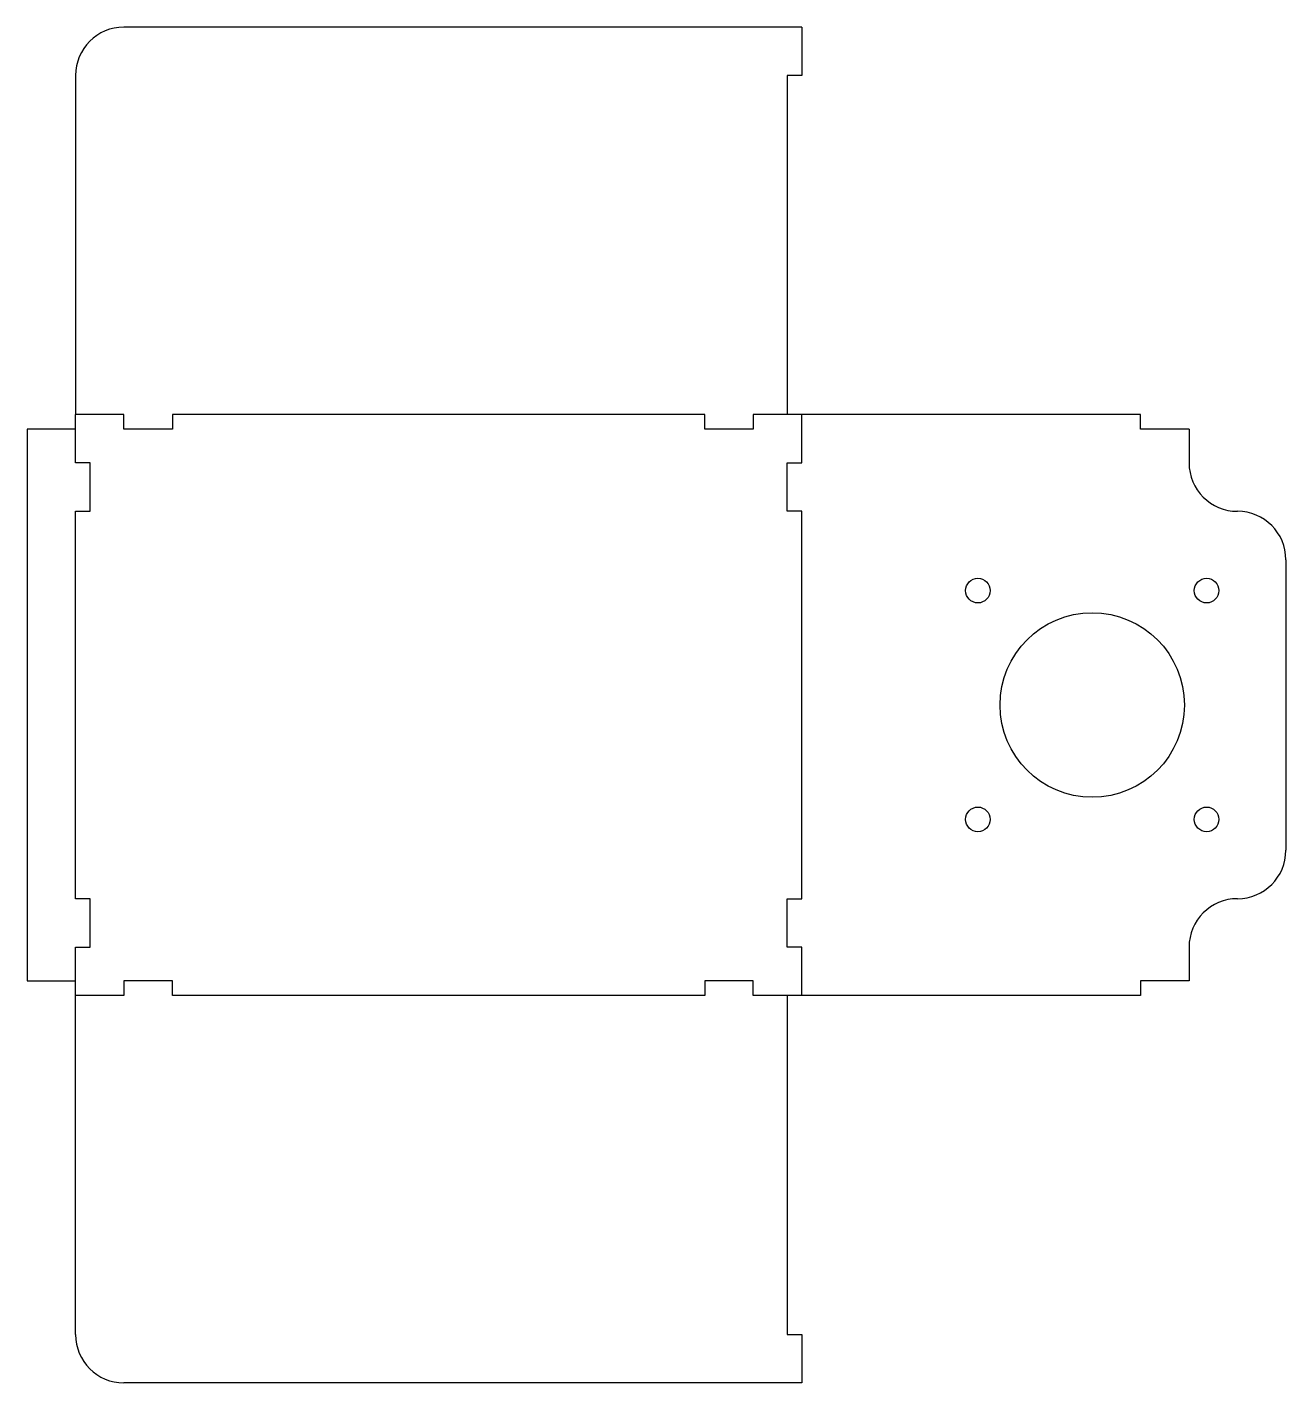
# Model space of a CAD drawing. Header units: millimetres. Extents: x -10 to 250, y -80 to 200.
import ezdxf

# ---------------------------------------------------------------- set-up
doc = ezdxf.new("R2010")
doc.units = ezdxf.units.MM
doc.layers.get('0').update_dxf_attribs({"linetype": 'CONTINUOUS', "lineweight": 25, "true_color": 0x000000})

msp = doc.modelspace()

# ---------------------------------------------------------------- linework, layer by layer
for p, q in [((150, 200), (10, 200)), ((150, 200), (150, 190)), ((0, 190), (0, 120)), ((150, 190), (147, 190)), ((147, 190), (147, 121)), ((147, 121), (147, 121)), ((147, 121), (147, 121)), ((147, 121), (147, 120)), ((0, 120), (0, 120)), ((10, 120), (0, 120)), ((0, 110), (0, 120)), ((10, 117), (10, 120)), ((130, 120), (20, 120)), ((20, 120), (20, 117)), ((130, 117), (130, 120)), ((150, 120), (140, 120)), ((140, 120), (140, 117)), ((150, 110), (150, 120)), ((220, 120), (150, 120)), ((220, 117), (220, 120)), ((0, 117), (-10, 117)), ((-10, 117), (-10, 3)), ((20, 117), (10, 117)), ((140, 117), (130, 117)), ((230, 117), (220, 117)), ((230, 117), (230, 110)), ((3, 110), (0, 110)), ((3, 100), (3, 110)), ((147, 100), (147, 110)), ((147, 110), (150, 110)), ((0, 20), (0, 100)), ((0, 100), (3, 100)), ((150, 100), (147, 100)), ((150, 80), (150, 100)), ((240, 100), (240, 100)), ((250, 90), (250, 30)), ((150, 20), (150, 80)), ((3, 20), (0, 20)), ((0, 20), (0, 20)), ((3, 10), (3, 20)), ((147, 10), (147, 20)), ((147, 20), (150, 20)), ((240, 20), (240, 20)), ((0, 0), (0, 10)), ((0, 10), (3, 10)), ((150, 10), (147, 10)), ((150, 0), (150, 10)), ((230, 10), (230, 3)), ((-10, 3), (0, 3)), ((20, 3), (10, 3)), ((10, 3), (10, 0)), ((20, 0), (20, 3)), ((140, 3), (130, 3)), ((130, 3), (130, 0)), ((140, 0), (140, 3)), ((230, 3), (220, 3)), ((220, 3), (220, 0)), ((0, 0), (0, 0)), ((10, 0), (0, 0)), ((0, -70), (0, 0)), ((130, 0), (20, 0)), ((150, 0), (140, 0)), ((147, 0), (147, -70)), ((150, 0), (150, 0)), ((220, 0), (150, 0)), ((147, -70), (150, -70)), ((150, -70), (150, -80)), ((150, -80), (10, -80))]:
    msp.add_line(p, q)
for centre, radius in [((186.38, 83.62), 2.54), ((233.62, 83.62), 2.54), ((210, 60), 19.05), ((186.38, 36.38), 2.54), ((233.62, 36.38), 2.54)]:
    msp.add_circle(centre, radius)
for centre, start, end in [((10, 190), 90, 180), ((240, 110), 180, 270), ((240, 90), 0, 90), ((240, 30), 270, 0), ((240, 10), 90, 180), ((10, -70), 180, 270)]:
    msp.add_arc(centre, 10, start, end)

doc.saveas('drawing.dxf')
